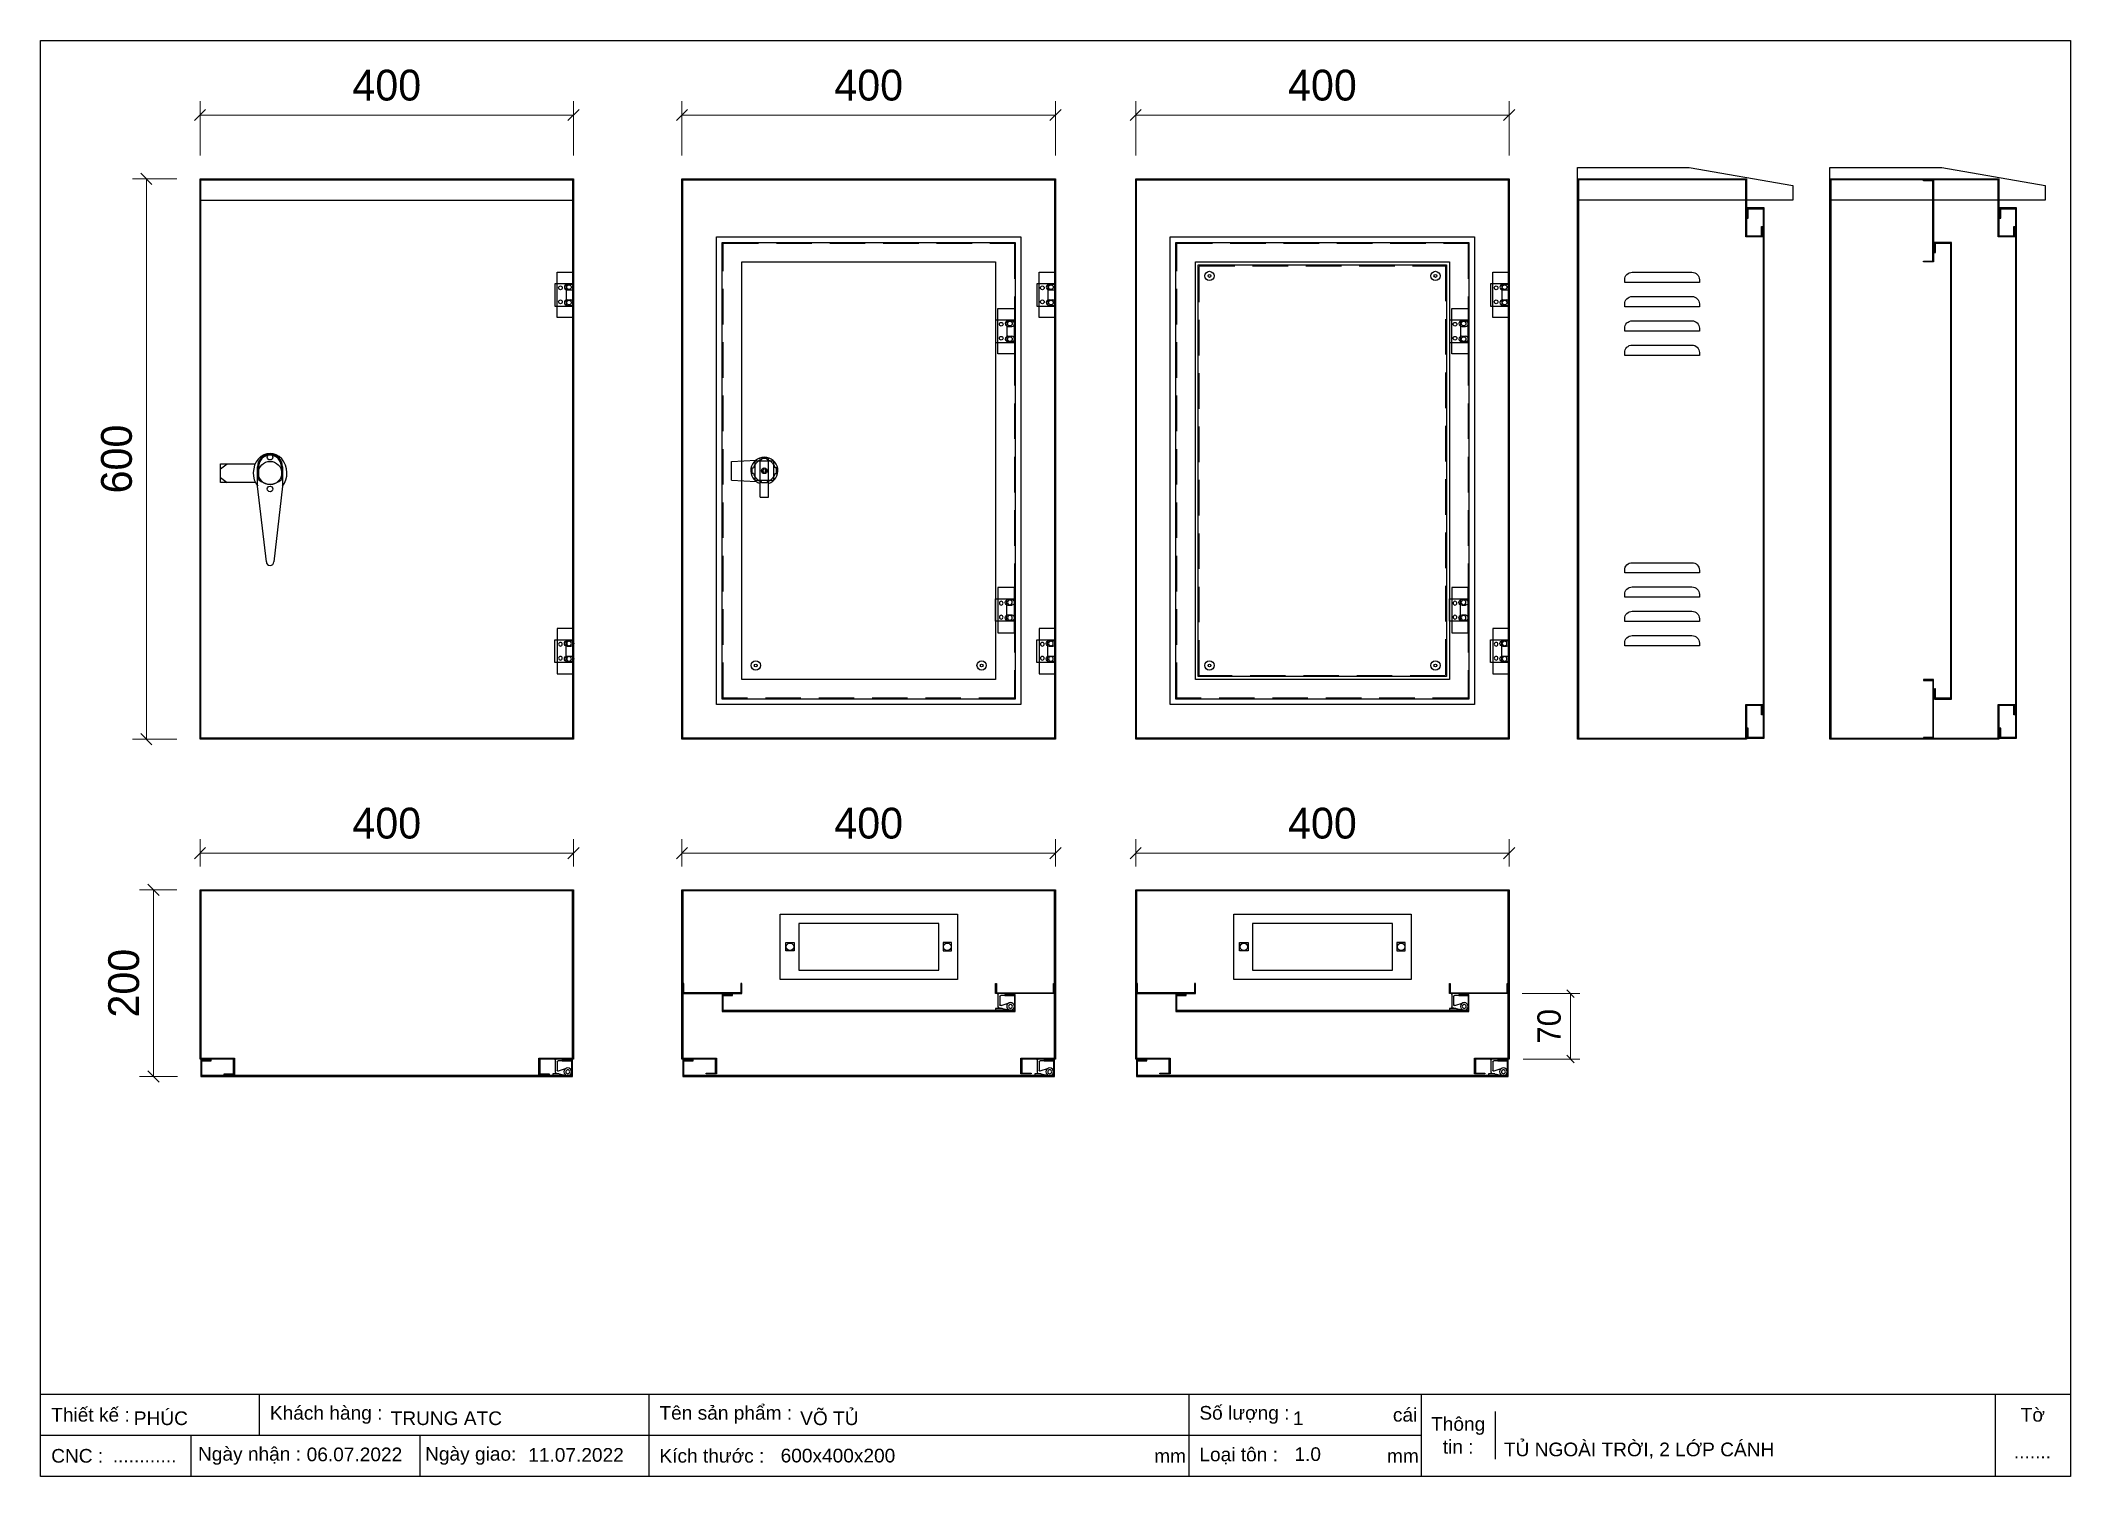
# Model space of a CAD drawing. Header units: millimetres. Extents: x 0 to 2174, y 0 to 1537.
import ezdxf

# ---------------------------------------------------------------- set-up
doc = ezdxf.new("R2010")
doc.units = ezdxf.units.MM
doc.linetypes.add('HIDDENX2', pattern=[19.05, 12.7, -6.35])
for name, color, linetype in [('FIRE PROTECTION', 1, 'Continuous'), ('Ghi chu', 7, 'Continuous'), ('HEATER', 1, 'Continuous')]:
    doc.layers.add(name, color=color, linetype=linetype)
doc.styles.add('Arial', font='arial.ttf')
doc.dimstyles.new('Dim-25', dxfattribs={"dimtxt": 25, "dimasz": 8, "dimexe": 10, "dimexo": 15, "dimgap": 10, "dimtad": 1, "dimdec": 0, "dimtxsty": 'Standard', "dimblk": 'OBLIQUE', "dimcen": 10, "dimclrd": 5, "dimclre": 5, "dimclrt": 3, "dimazin": 3, "dimtfac": 1, "dimtdec": 0, "dimtmove": 0, "dimatfit": 3, "dimldrblk": 'OBLIQUE', "dimlwd": 9, "dimlwe": 9})
doc.dimstyles.new('Dim-33', dxfattribs={"dimtxt": 33, "dimasz": 12, "dimexe": 15, "dimexo": 25, "dimgap": 15, "dimtad": 1, "dimdec": 0, "dimtxsty": 'Standard', "dimblk": 'OBLIQUE', "dimcen": 10, "dimclrd": 5, "dimclre": 5, "dimclrt": 3, "dimazin": 3, "dimtfac": 1, "dimtdec": 0, "dimtmove": 0, "dimatfit": 3, "dimldrblk": 'OPEN30', "dimlwd": 9, "dimlwe": 9})

# ---------------------------------------------------------------- blocks, each defined once
blk = doc.blocks.new('ovan6x10')
at = {"color": 2}
for p, q in [((3, 6), (7, 6)), ((3, 0), (7, 0))]:
    blk.add_line(p, q, dxfattribs=at)
for centre, start, end in [((3, 3), 90, 270), ((7, 3), 270, 90)]:
    blk.add_arc(centre, 3, start, end, dxfattribs=at)
blk = doc.blocks.new('HL036-1-1')
at = {"color": 1}
blk.add_line((9.5, 36.2), (9.5, 12.2), dxfattribs=at)
for points in [[(0, 48.5), (17.5, 48.5), (17.5, 0), (0, 0)], [(-2.5, 12.2), (17.5, 12.2), (17.5, 36.2), (-2.5, 36.2)]]:
    blk.add_lwpolyline(points, close=True, dxfattribs=at)
for centre, radius in [((3.5, 31.8), 2), ((12.7, 32.5), 2.5), ((3.5, 16.8), 2), ((12.7, 16), 2.5)]:
    blk.add_circle(centre, radius, dxfattribs=at)
blk = doc.blocks.new('*D1')
at = {"color": 0, "linetype": 'ByBlock', "lineweight": -2}
for p, q in [((693, 1463.6), (681, 1451.6)), ((1081, 1451.6), (1093, 1463.6))]:
    blk.add_line(p, q, dxfattribs=at)
at = {"color": 5, "lineweight": 9, "ltscale": 3, "transparency": 16777216}
for p, q in [((687, 1414.3), (687, 1472.6)), ((687, 1457.6), (1087, 1457.6)), ((1087, 1414.3), (1087, 1472.6))]:
    blk.add_line(p, q, dxfattribs=at)
at = {"layer": 'Defpoints', "color": 0, "ltscale": 3, "transparency": 16777216}
for p in [(1087, 1457.6), (687, 1389.3), (1087, 1389.3)]:
    blk.add_point(p, dxfattribs=at)
at = {"color": 3, "ltscale": 3, "transparency": 16777216, "insert": (887, 1489.4), "char_height": 33, "attachment_point": 5}
blk.add_mtext('400', dxfattribs=at)
blk = doc.blocks.new('_Oblique')
at = {"color": 0, "linetype": 'ByBlock', "lineweight": -2}
blk.add_line((-0.5, -0.5), (0.5, 0.5), dxfattribs=at)
blk = doc.blocks.new('_Open30')
at = {"color": 0, "linetype": 'ByBlock', "lineweight": -2}
for p, q in [((-1, 0.27), (0, 0)), ((0, 0), (-1, -0.27)), ((0, 0), (-1, 0))]:
    blk.add_line(p, q, dxfattribs=at)
blk = doc.blocks.new('HL036-1-2')
at = {"layer": 'Ghi chu', "color": 1}
for p, q in [((-3, 17.8), (-18.9, 17.8)), ((-18.9, 15.8), (-18.9, 17.8)), ((-12.1, 15.8), (-18.9, 15.8)), ((-16.4, 1), (-16.4, 14)), ((-15.6, 15), (-3.9, 17.7)), ((0, 0), (-15.4, 0)), ((-14.4, 3), (-14.4, 11.9)), ((0, 2), (-13.4, 2)), ((-13.1, 12.8), (-4.3, 9.8)), ((-6.2, 2), (-6.2, 0)), ((-1.2, 2), (-1.2, 0)), ((0, 0), (0, 2))]:
    blk.add_line(p, q, dxfattribs=at)
for radius in [4.1, 2.1]:
    blk.add_circle((-3, 13.7), radius, dxfattribs=at)
for centre, start, end in [((-15.4, 14), 102.9616, 180), ((-15.4, 1), 180, 270), ((-13.4, 11.9), 71.3254, 180), ((-13.4, 3), 180, 270)]:
    blk.add_arc(centre, 1, start, end, dxfattribs=at)
blk = doc.blocks.new('*D2')
at = {"color": 5, "lineweight": 9, "ltscale": 3, "transparency": 16777216}
for p, q in [((687, 653.1), (687, 682.3)), ((1087, 653.1), (1087, 682.3)), ((687, 667.3), (1087, 667.3))]:
    blk.add_line(p, q, dxfattribs=at)
at = {"color": 0, "linetype": 'ByBlock', "lineweight": -2}
for p, q in [((693, 673.3), (681, 661.3)), ((1081, 661.3), (1093, 673.3))]:
    blk.add_line(p, q, dxfattribs=at)
at = {"layer": 'Defpoints', "color": 0, "ltscale": 3, "transparency": 16777216}
for p in [(1087, 667.3), (687, 628.1), (1087, 628.1)]:
    blk.add_point(p, dxfattribs=at)
at = {"color": 3, "ltscale": 3, "transparency": 16777216, "insert": (887, 699.2), "char_height": 33, "attachment_point": 5}
blk.add_mtext('400', dxfattribs=at)
blk = doc.blocks.new('*D3')
at = {"color": 0, "linetype": 'ByBlock', "lineweight": -2}
for p, q in [((176.8, 1463.6), (164.8, 1451.6)), ((564.8, 1451.6), (576.8, 1463.6))]:
    blk.add_line(p, q, dxfattribs=at)
at = {"color": 5, "lineweight": 9, "ltscale": 3, "transparency": 16777216}
for p, q in [((170.8, 1414.3), (170.8, 1472.6)), ((170.8, 1457.6), (570.8, 1457.6)), ((570.8, 1414.3), (570.8, 1472.6))]:
    blk.add_line(p, q, dxfattribs=at)
at = {"layer": 'Defpoints', "color": 0, "ltscale": 3, "transparency": 16777216}
for p in [(570.8, 1457.6), (170.8, 1389.3), (570.8, 1389.3)]:
    blk.add_point(p, dxfattribs=at)
at = {"color": 3, "ltscale": 3, "transparency": 16777216, "insert": (370.8, 1489.4), "char_height": 33, "attachment_point": 5}
blk.add_mtext('400', dxfattribs=at)
blk = doc.blocks.new('*D4')
at = {"color": 0, "linetype": 'ByBlock', "lineweight": -2}
for p, q in [((119.3, 1383.3), (107.3, 1395.3)), ((107.3, 795.3), (119.3, 783.3))]:
    blk.add_line(p, q, dxfattribs=at)
at = {"color": 5, "lineweight": 9, "ltscale": 3, "transparency": 16777216}
for p, q in [((145.8, 1389.3), (98.3, 1389.3)), ((113.3, 1389.3), (113.3, 789.3)), ((145.8, 789.3), (98.3, 789.3))]:
    blk.add_line(p, q, dxfattribs=at)
at = {"layer": 'Defpoints', "color": 0, "ltscale": 3, "transparency": 16777216}
for p in [(170.8, 1389.3), (113.3, 789.3), (170.8, 789.3)]:
    blk.add_point(p, dxfattribs=at)
at = {"color": 3, "ltscale": 3, "transparency": 16777216, "insert": (81.5, 1089.3), "char_height": 33, "attachment_point": 5, "rotation": 90}
blk.add_mtext('600', dxfattribs=at)
blk = doc.blocks.new('*D5')
at = {"color": 5, "lineweight": 9, "ltscale": 3, "transparency": 16777216}
for p, q in [((170.8, 653.1), (170.8, 682.3)), ((570.8, 653.1), (570.8, 682.3)), ((170.8, 667.3), (570.8, 667.3))]:
    blk.add_line(p, q, dxfattribs=at)
at = {"color": 0, "linetype": 'ByBlock', "lineweight": -2}
for p, q in [((176.8, 673.3), (164.8, 661.3)), ((564.8, 661.3), (576.8, 673.3))]:
    blk.add_line(p, q, dxfattribs=at)
at = {"layer": 'Defpoints', "color": 0, "ltscale": 3, "transparency": 16777216}
for p in [(570.8, 667.3), (170.8, 628.1), (570.8, 628.1)]:
    blk.add_point(p, dxfattribs=at)
at = {"color": 3, "ltscale": 3, "transparency": 16777216, "insert": (370.8, 699.2), "char_height": 33, "attachment_point": 5}
blk.add_mtext('400', dxfattribs=at)
blk = doc.blocks.new('*D6')
at = {"color": 0, "linetype": 'ByBlock', "lineweight": -2}
for p, q in [((127, 622.1), (115, 634.1)), ((115, 434.1), (127, 422.1))]:
    blk.add_line(p, q, dxfattribs=at)
at = {"color": 5, "lineweight": 9, "ltscale": 3, "transparency": 16777216}
for p, q in [((145.8, 628.1), (106, 628.1)), ((121, 628.1), (121, 428.1)), ((146.8, 428.1), (106, 428.1))]:
    blk.add_line(p, q, dxfattribs=at)
at = {"layer": 'Defpoints', "color": 0, "ltscale": 3, "transparency": 16777216}
for p in [(170.8, 628.1), (121, 428.1), (171.8, 428.1)]:
    blk.add_point(p, dxfattribs=at)
at = {"color": 3, "ltscale": 3, "transparency": 16777216, "insert": (89.2, 528.1), "char_height": 33, "attachment_point": 5, "rotation": 90}
blk.add_mtext('200', dxfattribs=at)
blk = doc.blocks.new('MS308-2-1')
at = {"color": 1}
for p, q in [((-53, 4.6), (-46, 10)), ((-13.3, -14.2), (-13.3, 6.7)), ((-12.3, 6.7), (-12.3, -6.9)), ((12.3, 6.7), (12.3, -6.9)), ((13.3, 6.7), (13.3, -14.2)), ((-53, -4.6), (-46, -10)), ((-4, -95), (-13.3, -14.2)), ((13.3, -14.2), (4, -95))]:
    blk.add_line(p, q, dxfattribs=at)
blk.add_lwpolyline([(-15.8, -10), (-53, -10), (-53, 10), (-15.8, 10)], dxfattribs=at)
for centre, radius, start, end in [((0, 6.7), 13.3, 0, 180), ((0, 6.7), 12.3, 0, 180), ((0, 5.9), 17.7, 226.184, 313.816), ((0, -95), 4, 180, 0)]:
    blk.add_arc(centre, radius, start, end, dxfattribs=at)
blk.add_ellipse((0, 0), major_axis=(0, 21), ratio=0.857143, start_param=3.972003, end_param=8.594367, dxfattribs=at)
blk = doc.blocks.new('KHUNG CHUẨN')
at = {"color": 7}
for p, q in [((19889.2, -28535.2), (16919.2, -28535.2)), ((17239.2, -28535.2), (17239.2, -28595.2)), ((17809.2, -28535.2), (17809.2, -28655.2)), ((18599.2, -28535.2), (18599.2, -28655.2)), ((18939.2, -28535.2), (18939.2, -28655.2)), ((19779.2, -28535.2), (19779.2, -28655.2)), ((19047.6, -28560.2), (19047.6, -28630.2)), ((18939.2, -28595.2), (16919.2, -28595.2)), ((17139.2, -28595.2), (17139.2, -28655.2)), ((17474.2, -28595.2), (17474.2, -28655.2))]:
    blk.add_line(p, q, dxfattribs=at)
blk.add_lwpolyline([(16919.2, -26555.2), (19889.2, -26555.2), (19889.2, -28655.2), (16919.2, -28655.2)], close=True, dxfattribs=at)
at = {"color": 2, "char_height": 20, "style": 'Arial'}
for s, insert, width, attachment_point in [('  Thiết kế :', (16919.2, -28565.2), 917.634, 4), ('  Khách hàng :', (17239.2, -28565.2), 917.634, 4), ('  Tên sản phẩm :', (17809.2, -28565.2), 917.634, 4), ('  Số lượng :', (18599.2, -28565.2), 917.634, 4), ('cái', (18897.9, -28565.2), 63.517, 4), ('Thông\\Ptin :', (18993.4, -28595.2), 108.311, 5), ('Tờ', (19834.2, -28565.2), 110, 5), ('  CNC :', (16919.2, -28625.2), 917.634, 4), ('  Ngày nhận :', (17134, -28625.2), 556.651, 4), ('  Ngày giao:', (17466.3, -28625.2), 556.651, 4), ('  Kích thước :', (17809.2, -28625.2), 917.634, 4), ('mm', (18548.6, -28625.2), 73.831, 4), ('  Loại tôn :', (18599.2, -28625.2), 917.634, 4), ('mm', (18889.2, -28625.2), 917.634, 4)]:
    blk.add_mtext(s, dxfattribs=dict(at, insert=insert, width=width, attachment_point=attachment_point))
at = {"color": 3, "style": 'Arial'}
for tag, p in [('#01', (17055.6, -28580.1)), ('#02', (17431.4, -28580.1)), ('#03', (18030.6, -28580.1)), ('#08', (18751.7, -28580.1)), ('#10', (19064.8, -28580.1)), ('#04', (17024.8, -28634.6)), ('#05', (17308.5, -28633)), ('#06', (17632.7, -28633.7)), ('#07', (18002, -28634.7)), ('#09', (18753.8, -28632.6)), ('#11', (19060.3, -28625.7)), ('#12', (19806.5, -28628.9))]:
    blk.add_attdef(tag, p, '', height=20, dxfattribs=at)
blk = doc.blocks.new('*D7')
at = {"color": 0, "linetype": 'ByBlock', "lineweight": -2}
for p, q in [((1179, 1463.6), (1167, 1451.6)), ((1567, 1451.6), (1579, 1463.6))]:
    blk.add_line(p, q, dxfattribs=at)
at = {"color": 5, "lineweight": 9, "ltscale": 3, "transparency": 16777216}
for p, q in [((1173, 1414.3), (1173, 1472.6)), ((1173, 1457.6), (1573, 1457.6)), ((1573, 1414.3), (1573, 1472.6))]:
    blk.add_line(p, q, dxfattribs=at)
at = {"layer": 'Defpoints', "color": 0, "ltscale": 3, "transparency": 16777216}
for p in [(1573, 1457.6), (1173, 1389.3), (1573, 1389.3)]:
    blk.add_point(p, dxfattribs=at)
at = {"color": 3, "ltscale": 3, "transparency": 16777216, "insert": (1373, 1489.4), "char_height": 33, "attachment_point": 5}
blk.add_mtext('400', dxfattribs=at)
blk = doc.blocks.new('*D8')
at = {"color": 5, "lineweight": 9, "ltscale": 3, "transparency": 16777216}
for p, q in [((1173, 653.1), (1173, 682.3)), ((1573, 653.1), (1573, 682.3)), ((1173, 667.3), (1573, 667.3))]:
    blk.add_line(p, q, dxfattribs=at)
at = {"color": 0, "linetype": 'ByBlock', "lineweight": -2}
for p, q in [((1179, 673.3), (1167, 661.3)), ((1567, 661.3), (1579, 673.3))]:
    blk.add_line(p, q, dxfattribs=at)
at = {"layer": 'Defpoints', "color": 0, "ltscale": 3, "transparency": 16777216}
for p in [(1573, 667.3), (1173, 628.1), (1573, 628.1)]:
    blk.add_point(p, dxfattribs=at)
at = {"color": 3, "ltscale": 3, "transparency": 16777216, "insert": (1373, 699.2), "char_height": 33, "attachment_point": 5}
blk.add_mtext('400', dxfattribs=at)
blk = doc.blocks.new('SĐFHGGH')
at = {"layer": 'HEATER'}
for points in [[(860928.8, 570702.4), (860927.4, 570702.4), (860927.4, 570708.4), (860928.8, 570708.4)], [(860943.4, 570717), (860943.4, 570718.4), (860937.4, 570718.4), (860937.4, 570717)], [(860952.1, 570702.4), (860953.4, 570702.4), (860953.4, 570708.4), (860952.1, 570708.4)], [(860943.4, 570693.8), (860943.4, 570692.4), (860937.4, 570692.4), (860937.4, 570693.8)]]:
    blk.add_lwpolyline(points, dxfattribs=at)
for start, end in [(104.4775, 165.5225), (14.4775, 75.5225), (194.4775, 255.5225), (284.4775, 345.5225)]:
    blk.add_arc((860940.4, 570705.4), 12, start, end, dxfattribs=at)
blk = doc.blocks.new('*D9')
at = {"color": 5, "lineweight": 9, "ltscale": 3, "transparency": 16777216}
for p, q in [((1587, 516.9), (1648.7, 516.9)), ((1638.7, 516.9), (1638.7, 446.9)), ((1588, 446.9), (1648.7, 446.9))]:
    blk.add_line(p, q, dxfattribs=at)
at = {"color": 0, "linetype": 'ByBlock', "lineweight": -2}
for p, q in [((1642.7, 512.9), (1634.7, 520.9)), ((1634.7, 450.9), (1642.7, 442.9))]:
    blk.add_line(p, q, dxfattribs=at)
at = {"layer": 'Defpoints', "color": 0, "ltscale": 3, "transparency": 16777216}
for p in [(1572, 516.9), (1573, 446.9), (1638.7, 446.9)]:
    blk.add_point(p, dxfattribs=at)
at = {"color": 3, "ltscale": 3, "transparency": 16777216, "insert": (1615.9, 481.9), "char_height": 25, "attachment_point": 5, "rotation": 90}
blk.add_mtext('70', dxfattribs=at)

msp = doc.modelspace()

# ---------------------------------------------------------------- linework, layer by layer
at = {"ltscale": 3}
msp.add_line((171.8, 1366.3), (570.8, 1366.3), dxfattribs=at)
for points in [[(170.8, 789.3), (170.8, 1389.3), (570.8, 1389.3), (570.8, 789.3)], [(171.8, 790.3), (171.8, 1388.3), (569.8, 1388.3), (569.8, 790.3)], [(687, 789.3), (687, 1389.3), (1087, 1389.3), (1087, 789.3)], [(688, 790.3), (688, 1388.3), (1086, 1388.3), (1086, 790.3)], [(1173, 789.3), (1173, 1389.3), (1573, 1389.3), (1573, 789.3)], [(1174, 790.3), (1174, 1388.3), (1572, 1388.3), (1572, 790.3)], [(724, 826.3), (724, 1327.3), (1050, 1327.3), (1050, 826.3)], [(1210, 826.3), (1210, 1327.3), (1536, 1327.3), (1536, 826.3)]]:
    msp.add_lwpolyline(points, close=True, dxfattribs=at)
at = {"color": 7}
for points in [[(1844.4, 1338.3), (1844.4, 1327.3), (1826.4, 1327.3), (1826.4, 1388.3), (1647.2, 1388.3), (1647.2, 790.3), (1826.4, 790.3), (1826.4, 826.3), (1844.4, 826.3), (1844.4, 815.3), (1843.4, 815.3), (1843.4, 825.3), (1827.4, 825.3), (1827.4, 789.3), (1646.2, 789.3), (1646.2, 1389.3), (1827.4, 1389.3), (1827.4, 1328.3), (1843.4, 1328.3), (1843.4, 1338.3)], [(2114.7, 1338.3), (2114.7, 1327.3), (2096.7, 1327.3), (2096.7, 1388.3), (1917.5, 1388.3), (1917.5, 790.3), (2096.7, 790.3), (2096.7, 826.3), (2114.7, 826.3), (2114.7, 815.3), (2113.7, 815.3), (2113.7, 825.3), (2097.7, 825.3), (2097.7, 789.3), (1916.5, 789.3), (1916.5, 1389.3), (2097.7, 1389.3), (2097.7, 1328.3), (2113.7, 1328.3), (2113.7, 1338.3)], [(1829.2, 1347.3), (1829.2, 1357.3), (1845.2, 1357.3), (1845.2, 791.3), (1829.2, 791.3), (1829.2, 801.3), (1828.2, 801.3), (1828.2, 790.3), (1846.2, 790.3), (1846.2, 1358.3), (1828.2, 1358.3), (1828.2, 1347.3)], [(2099.5, 1347.3), (2099.5, 1357.3), (2115.5, 1357.3), (2115.5, 791.3), (2099.5, 791.3), (2099.5, 801.3), (2098.5, 801.3), (2098.5, 790.3), (2116.5, 790.3), (2116.5, 1358.3), (2098.5, 1358.3), (2098.5, 1347.3)], [(544.8, 429.9), (533.8, 429.9), (533.8, 447.9), (569.8, 447.9), (569.8, 627.1), (171.8, 627.1), (171.8, 447.9), (207.8, 447.9), (207.8, 429.9), (196.8, 429.9), (196.8, 430.9), (206.8, 430.9), (206.8, 446.9), (170.8, 446.9), (170.8, 628.1), (570.8, 628.1), (570.8, 446.9), (534.8, 446.9), (534.8, 430.9), (544.8, 430.9)], [(1061, 430.9), (1050, 430.9), (1050, 447.9), (1086, 447.9), (1086, 627.1), (688, 627.1), (688, 447.9), (724, 447.9), (724, 430.9), (713, 430.9), (713, 431.9), (723, 431.9), (723, 446.9), (687, 446.9), (687, 628.1), (1087, 628.1), (1087, 446.9), (1051, 446.9), (1051, 431.9), (1061, 431.9)], [(1547, 430.9), (1536, 430.9), (1536, 447.9), (1572, 447.9), (1572, 627.1), (1174, 627.1), (1174, 447.9), (1210, 447.9), (1210, 430.9), (1199, 430.9), (1199, 431.9), (1209, 431.9), (1209, 446.9), (1173, 446.9), (1173, 628.1), (1573, 628.1), (1573, 446.9), (1537, 446.9), (1537, 431.9), (1547, 431.9)], [(792, 602.1), (982, 602.1), (982, 532.1), (792, 532.1)], [(1278, 602.1), (1468, 602.1), (1468, 532.1), (1278, 532.1)], [(558.8, 445.1), (568.8, 445.1), (568.8, 429.1), (172.8, 429.1), (172.8, 445.1), (182.8, 445.1), (182.8, 446.1), (171.8, 446.1), (171.8, 428.1), (569.8, 428.1), (569.8, 446.1), (558.8, 446.1)], [(1075, 445.1), (1085, 445.1), (1085, 429.1), (689, 429.1), (689, 445.1), (699, 445.1), (699, 446.1), (688, 446.1), (688, 428.1), (1086, 428.1), (1086, 446.1), (1075, 446.1)], [(1561, 445.1), (1571, 445.1), (1571, 429.1), (1175, 429.1), (1175, 445.1), (1185, 445.1), (1185, 446.1), (1174, 446.1), (1174, 428.1), (1572, 428.1), (1572, 446.1), (1561, 446.1)]]:
    msp.add_lwpolyline(points, close=True, dxfattribs=at)
at = {"color": 3}
for points in [[(2016.7, 1301.3), (2026.7, 1301.3), (2026.7, 1387.3), (2016.7, 1387.3), (2016.7, 1388.3), (2027.7, 1388.3), (2027.7, 1300.3), (2016.7, 1300.3)], [(2016.7, 852.3), (2026.7, 852.3), (2026.7, 791.3), (2016.7, 791.3), (2016.7, 790.3), (2027.7, 790.3), (2027.7, 853.3), (2016.7, 853.3)], [(750, 527.9), (750, 517.9), (689, 517.9), (689, 527.9), (688, 527.9), (688, 516.9), (751, 516.9), (751, 527.9)], [(1024, 527.9), (1024, 517.9), (1085, 517.9), (1085, 527.9), (1086, 527.9), (1086, 516.9), (1023, 516.9), (1023, 527.9)], [(1236, 527.9), (1236, 517.9), (1175, 517.9), (1175, 527.9), (1174, 527.9), (1174, 516.9), (1237, 516.9), (1237, 527.9)], [(1510, 527.9), (1510, 517.9), (1571, 517.9), (1571, 527.9), (1572, 527.9), (1572, 516.9), (1509, 516.9), (1509, 527.9)]]:
    msp.add_lwpolyline(points, close=True, dxfattribs=at)
at = {"color": 6, "ltscale": 3}
for points in [[(730, 832.3), (730, 1321.3), (1044, 1321.3), (1044, 832.3)], [(1216, 832.3), (1216, 1321.3), (1530, 1321.3), (1530, 832.3)]]:
    msp.add_lwpolyline(points, close=True, dxfattribs=at)
at = {"color": 6, "linetype": 'HIDDENX2', "ltscale": 3}
for points in [[(731, 833.3), (731, 1320.3), (1043, 1320.3), (1043, 833.3)], [(1217, 833.3), (1217, 1320.3), (1529, 1320.3), (1529, 833.3)]]:
    msp.add_lwpolyline(points, close=True, dxfattribs=at)
at = {"color": 6}
for points in [[(2029.7, 1310.3), (2029.7, 1320.3), (2045.7, 1320.3), (2045.7, 833.3), (2029.7, 833.3), (2029.7, 843.3), (2028.7, 843.3), (2028.7, 832.3), (2046.7, 832.3), (2046.7, 1321.3), (2028.7, 1321.3), (2028.7, 1310.3)], [(1033, 514.9), (1043, 514.9), (1043, 498.9), (731, 498.9), (731, 514.9), (741, 514.9), (741, 515.9), (730, 515.9), (730, 497.9), (1044, 497.9), (1044, 515.9), (1033, 515.9)], [(1519, 514.9), (1529, 514.9), (1529, 498.9), (1217, 498.9), (1217, 514.9), (1227, 514.9), (1227, 515.9), (1216, 515.9), (1216, 497.9), (1530, 497.9), (1530, 515.9), (1519, 515.9)]]:
    msp.add_lwpolyline(points, close=True, dxfattribs=at)
at = {"color": 3, "ltscale": 3}
for points in [[(751, 853.3), (751, 1300.3), (1023, 1300.3), (1023, 853.3)], [(1237, 853.3), (1237, 1300.3), (1509, 1300.3), (1509, 853.3)]]:
    msp.add_lwpolyline(points, close=True, dxfattribs=at)
at = {"color": 1, "ltscale": 3}
msp.add_lwpolyline([(1240, 856.3), (1240, 1297.3), (1506, 1297.3), (1506, 856.3)], close=True, dxfattribs=at)
at = {"color": 1, "linetype": 'HIDDENX2', "ltscale": 3}
msp.add_lwpolyline([(1241, 857.3), (1241, 1296.3), (1505, 1296.3), (1505, 857.3)], close=True, dxfattribs=at)
at = {"color": 2}
for points in [[(1704.8, 1289.3), (1768.8, 1289.3, -0.414214), (1776.8, 1281.3), (1776.8, 1278.3), (1696.8, 1278.3), (1696.8, 1281.3, -0.414214)], [(1704.8, 1263.3), (1768.8, 1263.3, -0.414214), (1776.8, 1255.3), (1776.8, 1252.3), (1696.8, 1252.3), (1696.8, 1255.3, -0.414214)], [(1704.8, 1237.3), (1768.8, 1237.3, -0.414214), (1776.8, 1229.3), (1776.8, 1226.3), (1696.8, 1226.3), (1696.8, 1229.3, -0.414214)], [(1704.8, 1211.3), (1768.8, 1211.3, -0.414214), (1776.8, 1203.3), (1776.8, 1200.3), (1696.8, 1200.3), (1696.8, 1203.3, -0.414214)], [(1704.8, 978.3), (1768.8, 978.3, -0.414214), (1776.8, 970.3), (1776.8, 967.3), (1696.8, 967.3), (1696.8, 970.3, -0.414214)], [(1704.8, 952.3), (1768.8, 952.3, -0.414214), (1776.8, 944.3), (1776.8, 941.3), (1696.8, 941.3), (1696.8, 944.3, -0.414214)], [(1704.8, 926.3), (1768.8, 926.3, -0.414214), (1776.8, 918.3), (1776.8, 915.3), (1696.8, 915.3), (1696.8, 918.3, -0.414214)], [(1704.8, 900.3), (1768.8, 900.3, -0.414214), (1776.8, 892.3), (1776.8, 889.3), (1696.8, 889.3), (1696.8, 892.3, -0.414214)]]:
    msp.add_lwpolyline(points, format="xyb", close=True, dxfattribs=at)
for points in [[(764.9, 1066.5), (785.4, 1066.5), (785.4, 1087), (764.9, 1087)], [(807.2, 562.6), (798.2, 562.6), (798.2, 571.6), (807.2, 571.6)], [(966.7, 562.6), (975.7, 562.6), (975.7, 571.6), (966.7, 571.6)], [(1293.3, 562.6), (1284.3, 562.6), (1284.3, 571.6), (1293.3, 571.6)], [(1452.8, 562.6), (1461.8, 562.6), (1461.8, 571.6), (1452.8, 571.6)]]:
    msp.add_lwpolyline(points, close=True, dxfattribs=at)
at = {"color": 2, "ltscale": 3}
for points in [[(812, 542.1), (962, 542.1), (962, 592.1), (812, 592.1)], [(1298, 542.1), (1448, 542.1), (1448, 592.1), (1298, 592.1)]]:
    msp.add_lwpolyline(points, close=True, dxfattribs=at)
for centre, radius in [((1252, 1285.3), 5), ((1252, 1285.3), 1.5), ((1494, 1285.3), 5), ((1494, 1285.3), 1.5), ((766, 868.3), 5), ((766, 868.3), 1.5), ((1008, 868.3), 5), ((1008, 868.3), 1.5), ((1252, 868.3), 5), ((1252, 868.3), 1.5), ((1494, 868.3), 5), ((1494, 868.3), 1.5)]:
    msp.add_circle(centre, radius, dxfattribs=at)
at = {"color": 2}
for centre, radius in [((245.8, 1091.3), 3), ((245.8, 1074.3), 12.5), ((245.8, 1057.3), 3)]:
    msp.add_circle(centre, radius, dxfattribs=at)
at = {"color": 7}
for centre in [(802.7, 567.1), (971.2, 567.1), (1288.8, 567.1), (1457.3, 567.1)]:
    msp.add_circle(centre, 4, dxfattribs=at)
at = {"layer": 'FIRE PROTECTION', "linetype": 'Continuous'}
for points in [[(1876.8, 1366.3), (1646.2, 1366.3), (1646.2, 1401.3), (1766, 1401.3), (1876.8, 1382.3)], [(2147.1, 1366.3), (1916.5, 1366.3), (1916.5, 1401.3), (2036.3, 1401.3), (2147.1, 1382.3)]]:
    msp.add_lwpolyline(points, close=True, dxfattribs=at)
at = {"layer": 'HEATER'}
for p, q in [((740.2, 1086.8), (766.3, 1088.2)), ((770.7, 1048.3), (770.7, 1090.6)), ((779.7, 1048.3), (779.7, 1090.6)), ((740.2, 1066.8), (740.2, 1086.8)), ((740.2, 1066.8), (766.3, 1065.3)), ((772.2, 1077.5), (774.3, 1077.5)), ((772.2, 1076), (774.3, 1076)), ((774.3, 1079.7), (774.3, 1077.5)), ((774.3, 1076), (774.3, 1073.8)), ((776.1, 1079.7), (776.1, 1077.5)), ((776.1, 1077.5), (778.2, 1077.5)), ((776.1, 1076), (776.1, 1073.8)), ((776.1, 1076), (778.2, 1076)), ((770.7, 1048.3), (779.7, 1048.3))]:
    msp.add_line(p, q, dxfattribs=at)
msp.add_circle((775.2, 1076.8), 3.08, dxfattribs=at)
msp.add_arc((775.2, 1076.8), 14.5, 288.08, 251.92, dxfattribs=at)

# ---------------------------------------------------------------- block references
at = {"color": 3, "xscale": 0.7320500000023458, "yscale": 0.7320500000023458, "zscale": 0.7320500000023458}
msp.add_blockref('KHUNG CHUẨN', (-12385.7, 20977), dxfattribs=at).add_auto_attribs({'#03': 'VÕ TỦ', '#07': '600x400x200', '#08': '1', '#09': '1.0', '#11': 'TỦ NGOÀI TRỜI, 2 LỚP CÁNH', '#02': 'TRUNG ATC', '#05': '06.07.2022', '#06': '11.07.2022', '#01': 'PHÚC', '#04': '............', '#12': '.......'})
at = {"color": 7}
for name, p in [('HL036-1-1', (553.3, 1240.8)), ('HL036-1-1', (1069.5, 1240.8)), ('HL036-1-1', (1555.5, 1240.8)), ('ovan6x10', (561, 1270.3)), ('ovan6x10', (1077.2, 1270.3)), ('ovan6x10', (1563.2, 1270.3)), ('ovan6x10', (561, 1253.8)), ('HL036-1-1', (1025.5, 1201.8)), ('ovan6x10', (1077.2, 1253.8)), ('HL036-1-1', (1511.5, 1201.8)), ('ovan6x10', (1563.2, 1253.8)), ('ovan6x10', (1033.2, 1231.3)), ('ovan6x10', (1033.2, 1214.8)), ('ovan6x10', (1519.2, 1231.3)), ('ovan6x10', (1519.2, 1214.8)), ('MS308-2-1', (245.8, 1074.3))]:
    msp.add_blockref(name, p, dxfattribs=at)
at = {"extrusion": (0, 0, -1), "xscale": -1, "zscale": -1}
msp.add_blockref('SĐFHGGH', (860165.2, -569628.6), dxfattribs=at)
at = {"color": 7, "xscale": -1, "rotation": 180}
for name, p in [('HL036-1-1', (1025.5, 951.8)), ('ovan6x10', (1033.2, 938.8)), ('HL036-1-1', (1511.5, 951.8)), ('ovan6x10', (1519.2, 938.8)), ('ovan6x10', (1033.2, 922.3)), ('ovan6x10', (1519.2, 922.3)), ('HL036-1-1', (553.3, 907.8)), ('ovan6x10', (561, 894.8)), ('HL036-1-1', (1069.5, 907.8)), ('ovan6x10', (1077.2, 894.8)), ('HL036-1-1', (1555.5, 907.8)), ('ovan6x10', (1563.2, 894.8)), ('ovan6x10', (561, 878.3)), ('ovan6x10', (1077.2, 878.3)), ('ovan6x10', (1563.2, 878.3)), ('HL036-1-2', (1041.9, 516.9)), ('HL036-1-2', (1527.9, 516.9)), ('HL036-1-2', (567.7, 446.9)), ('HL036-1-2', (1083.9, 446.9)), ('HL036-1-2', (1569.9, 446.9))]:
    msp.add_blockref(name, p, dxfattribs=at)

# ---------------------------------------------------------------- dimensions: what is measured, and where the dimension line sits
at = {"ltscale": 3}
for base, p1, p2, picture, middle in [((570.8, 1457.6), (170.8, 1389.3), (570.8, 1389.3), '*D3', (370.8, 1489.4)), ((1087, 1457.6), (687, 1389.3), (1087, 1389.3), '*D1', (887, 1489.4)), ((1573, 1457.6), (1173, 1389.3), (1573, 1389.3), '*D7', (1373, 1489.4)), ((570.8, 667.3), (170.8, 628.1), (570.8, 628.1), '*D5', (370.8, 699.2)), ((1087, 667.3), (687, 628.1), (1087, 628.1), '*D2', (887, 699.2)), ((1573, 667.3), (1173, 628.1), (1573, 628.1), '*D8', (1373, 699.2))]:
    dim = msp.add_linear_dim(base=base, p1=p1, p2=p2, dimstyle='Dim-33', dxfattribs=at)
    dim.commit()
    dim.dimension.update_dxf_attribs({"geometry": picture, "text_midpoint": middle})
for base, p1, p2, dimstyle, picture, middle in [((113.3, 789.3), (170.8, 1389.3), (170.8, 789.3), 'Dim-33', '*D4', (81.5, 1089.3)), ((121, 428.1), (170.8, 628.1), (171.8, 428.1), 'Dim-33', '*D6', (89.2, 528.1)), ((1638.7, 446.9), (1572, 516.9), (1573, 446.9), 'Dim-25', '*D9', (1615.9, 481.9))]:
    dim = msp.add_linear_dim(base=base, p1=p1, p2=p2, angle=90, dimstyle=dimstyle, dxfattribs=at)
    dim.commit()
    dim.dimension.update_dxf_attribs({"geometry": picture, "text_midpoint": middle})

doc.saveas('drawing.dxf')
